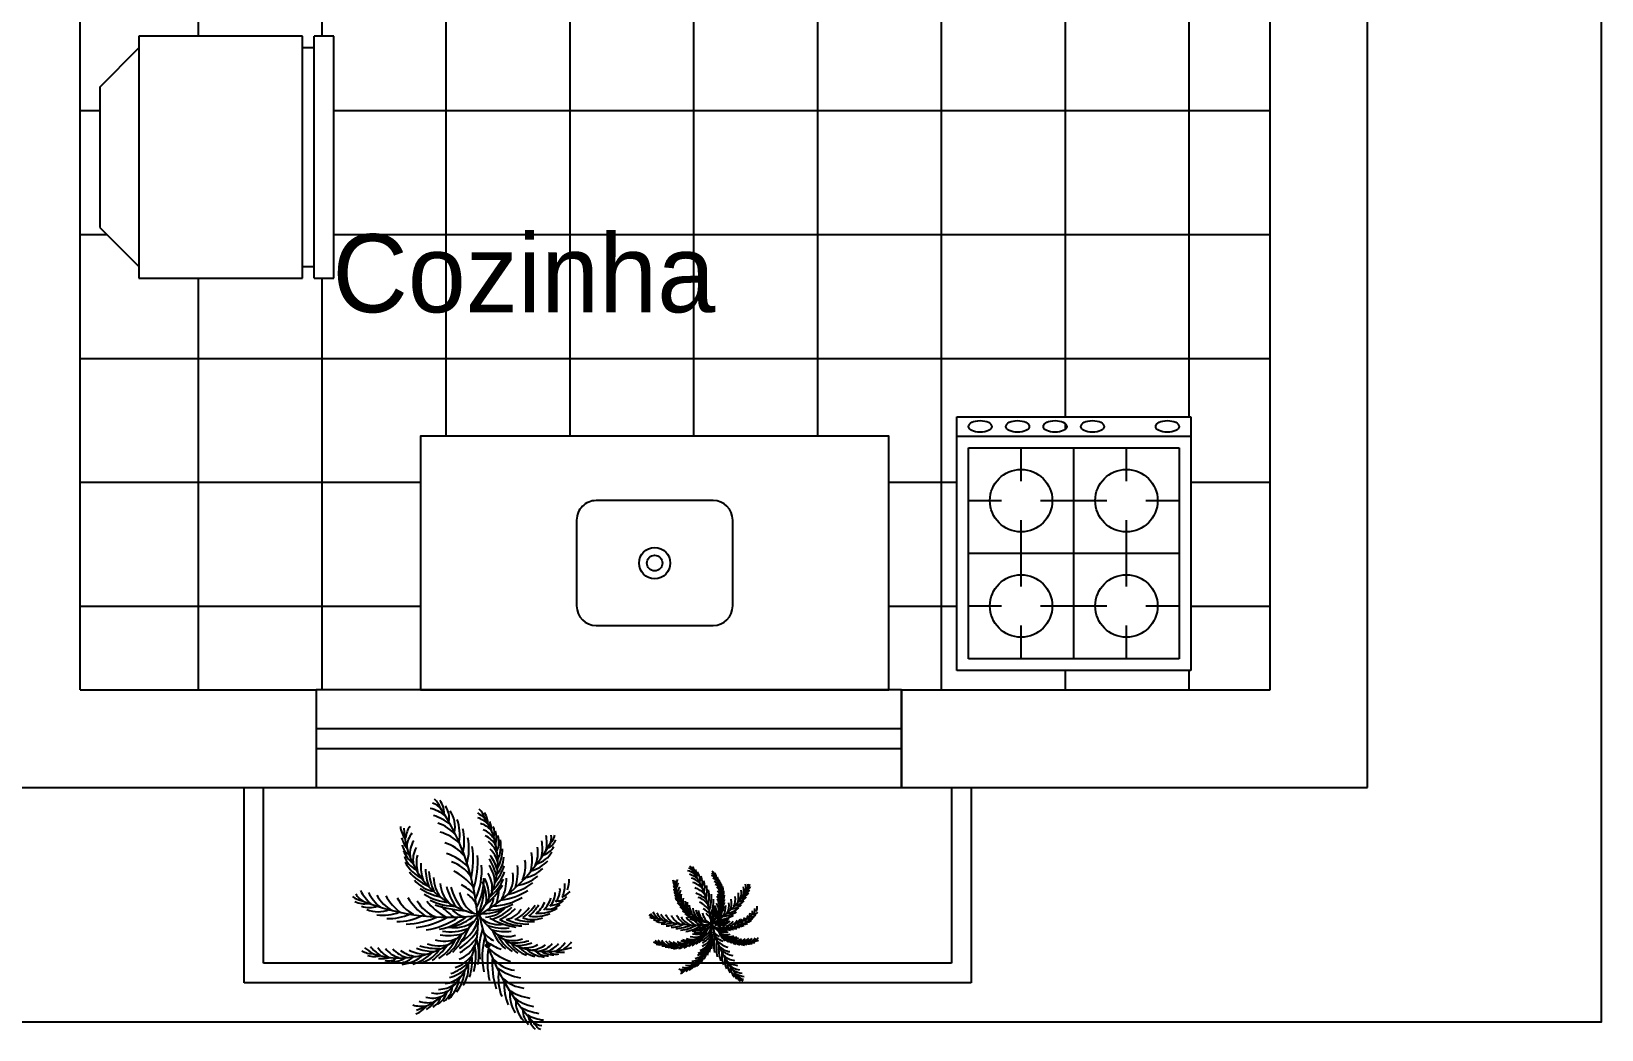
# Model space of a CAD drawing. Extents: x 0.1 to 15.7, y 0 to 8.2.
# Drawn here: x 8.283 to 12.308, y 0.008 to 2.565 of the extents above; entities that cross this region are included whole.
import ezdxf

# ---------------------------------------------------------------- set-up
doc = ezdxf.new("R2010")
doc.units = 0
doc.header["$MEASUREMENT"] = 0
doc.layers.get('0').update_dxf_attribs({"linetype": 'CONTINUOUS'})
doc.layers.get('DEFPOINTS').update_dxf_attribs({"linetype": 'CONTINUOUS'})
for name, color, linetype in [('ARQ3', 3, 'CONTINUOUS'), ('BLOCO', 7, 'CONTINUOUS'), ('BLOCOS', 7, 'CONTINUOUS'), ('HACHURA', 1, 'CONTINUOUS'), ('VEGETACAO', 3, 'CONTINUOUS')]:
    doc.layers.add(name, color=color, linetype=linetype)
doc.styles.add('PADRÃO', font='', dxfattribs={"height": 0.2})
doc.styles.get('PADRÃO').set_extended_font_data('AvantGarde Bk BT')
doc.dimstyles.new('PADRÃOS', dxfattribs={"dimtxt": 0.15, "dimasz": 0.1, "dimexe": 1.25, "dimexo": 0.625, "dimgap": 0.1, "dimtad": 0, "dimjust": 1, "dimzin": 1, "dimdsep": 46, "dimtxsty": 'PADRÃO', "dimcen": 2.5, "dimse1": 1, "dimse2": 1, "dimsd1": 1, "dimsd2": 1, "dimclrt": 1, "dimadec": 0, "dimazin": 0, "dimtfac": 1, "dimtdec": 4, "dimtmove": 0, "dimatfit": 3, "dimfxl": 1, "dimtolj": 1, "dimtzin": 0, "dimarcsym": 0})

# ---------------------------------------------------------------- blocks, each defined once
blk = doc.blocks.new('J15')
at = {"layer": 'BLOCO'}
for p, q in [((1.5, 0.25), (0, 0.25)), ((0, 0.25), (0, 0)), ((1.5, 0), (1.5, 0.25)), ((1.5, 0.1500000000000057), (0, 0.1500000000000057)), ((0, 0.09999999999999432), (1.5, 0.09999999999999432)), ((0, 0), (1.5, 0))]:
    blk.add_line(p, q, dxfattribs=at)
blk = doc.blocks.new('COZINHA')
at = {"layer": 'HACHURA', "ltscale": 0.015, "style": 'PADRÃO'}
blk.add_text('Cozinha', height=0.2, dxfattribs=at).set_placement((-0.6582467478390299, -0.06847717339962855))
blk = doc.blocks.new('*D22')
at = {"layer": 'DEFPOINTS', "color": 0, "linetype": 'ByBlock', "ltscale": 0.015}
for p in [(145.1120342176605, 146.9309147844845), (145.1120342176605, 143.9309147844845), (145.4038105308348, 143.9309147844845)]:
    blk.add_point(p, dxfattribs=at)
at = {"color": 1, "linetype": 'ByBlock', "ltscale": 0.015, "insert": (145.4038105308348, 146.3662169822867), "char_height": 0.2, "attachment_point": 5, "rotation": 90, "style": 'PADRÃO'}
blk.add_mtext('\\A1;3.00', dxfattribs=at)
blk = doc.blocks.new('COQUEIRO')
at = {"layer": 'VEGETACAO', "color": 3, "linetype": 'Continuous'}
blk.add_circle((0.04883211018758438, -0.1620300166650743), 0.009534254572329034, dxfattribs=at)
for centre, radius, start, end in [((-0.2591513023523628, 0.4815757376624283), 0.08918671365068746, 38.10062950818708, 73.55212492303362), ((-0.2841852408159706, 0.5118686947262212), 0.09562156997871912, 18.00467385581992, 51.19332734190737), ((-0.2845083389846348, 0.5128443909520932), 0.1110546992746349, 0.6625682080991496, 37.53141425300961), ((-0.2990069568350489, 0.3314659357569276), 0.21493089141796, 52.66291008750469, 75.78172621383375), ((-0.2965824267310122, 0.2666994103710643), 0.2457785115588357, 51.48217780651772, 73.93665760124978), ((-1.16752276250026, -0.1007026902499213), 1.167642340266159, 3.583450499292923, 33.67936677608967), ((-0.2535404710656817, 0.491646787172666), 0.104953262736619, 349.124998871366, 34.47980781475965), ((-0.267481508665588, 0.4438865068114062), 0.1491116937629963, 349.0828542607415, 34.11358921734301), ((0.7413426363891791, 1.469901461865295), 1.208478994181311, 231.9860707724936, 234.0506761213819), ((-0.04787651026563644, 0.3612609836722989), 0.1389206009762723, 46.92087029574611, 70.58923678236422), ((-0.31313847706849, 0.2642473531767031), 0.4140144019143251, 318.8187821603565, 35.07358582935218), ((-0.05466535554206153, 0.4696046712768585), 0.08940871770666214, 12.93374384380474, 47.46008499971289), ((-0.05868593797712229, 0.4574007406790663), 0.1091569804458332, 0.5144798793177185, 32.90541687053246), ((-0.2733695923895691, 0.4581182362043172), 0.1255305275127082, 185.1349449317238, 217.5258819229385), ((0.09396941381100454, 0.46349413918119), 0.4761165622014739, 182.966775972904, 259.2215796418998), ((-0.2150305028241402, 0.363383082283061), 0.1597586911227131, 147.451125019892, 171.1194915065101), ((-0.2354688073144171, 0.3333367512801892), 0.131203275473266, 143.0350989563252, 174.9902108447292), ((-0.2629671195492502, 0.2781173833080608), 0.1940433416558446, 39.16249641293076, 73.12992841238737), ((-0.2704439165617156, 0.1703378409720564), 0.2598953285918711, 46.86086910506679, 72.97935821106569), ((-0.2979667905966306, 0.4095030526604866), 0.2038428167275608, 347.9477961351798, 21.00056632835507), ((-0.3323001749898165, 0.3727457305361348), 0.2612791928753549, 347.477097170258, 14.0082110079255), ((-0.01777931151275958, 0.3516354394559151), 0.1140898047593618, 43.05015095752705, 75.00526284593107), ((-0.0081541657062143, 0.332053750710319), 0.1039463158665057, 31.02530956029359, 71.11922194849373), ((-0.09737609144541715, 0.4160853132863345), 0.1674299676903813, 2.093936371950821, 19.91238426715303), ((0.02259018497208309, 0.4168545844412286), 0.06195008488968961, 335.9017531950281, 29.97291069614161), ((-0.02296819838425357, 0.3887756994203677), 0.1171683841783036, 343.087592942477, 17.28367533510898), ((0.2978138401654409, 0.3892027620179199), 0.07755366404407606, 334.6745703844096, 10.12606579925188), ((0.3116344929118444, 0.4204557393451616), 0.08314919128584272, 314.5786147320381, 347.7672682181257), ((-0.2090492703468154, 0.4481160352073097), 0.1925444628439385, 198.1279775351032, 215.9464254303055), ((-0.3182494759586714, 0.363798804703432), 0.07124259762314304, 188.0674511061146, 242.1386086072296), ((-0.2570885673430521, 0.3706522808682955), 0.1347436418050492, 200.7566864671472, 234.9527688597792), ((-0.2303098885485522, 0.3087805046796781), 0.1195382632464815, 146.9211398537625, 187.0150522419626), ((-0.2042107190234628, 0.2768539776250059), 0.1299784613276565, 151.2762811859027, 189.7632268145033), ((-0.2191264160601758, 0.1843921906493868), 0.1850569335288676, 37.83107843026765, 75.04962835430943), ((-0.32241068946343, 0.3333118774467643), 0.2755903367261464, 343.6235840503575, 11.74846255277715), ((-0.4400875445909289, 0.2768762952542367), 0.4150411928447608, 346.7496829229179, 9.447416817831682), ((-0.5083838731291319, 0.8691379470596381), 1.015341165448834, 300.1573913755112, 330.253307652308), ((-0.00892064507671897, 0.2962038976464179), 0.1130247489805709, 28.27713498775289, 66.76408061635362), ((-0.03758059004288405, 0.2547655490435226), 0.1458091169923527, 22.98041434448781, 51.90603630720172), ((-0.03980240185351924, 0.2288060502615217), 0.144277308672404, 15.03055017000438, 45.30228554002982), ((0.01085877628340803, 0.3675227002319197), 0.09618628827427275, 332.731957817626, 19.96023849795439), ((-0.05130080053961983, 0.3495670839045069), 0.1679903606179867, 333.0523948482003, 10.22995275392844), ((-0.08052219719193765, 0.3343965784124201), 0.2062184604049729, 330.8344325547409, 359.7062506166375), ((0.1380994231060289, 0.313024614140911), 0.1687333405702996, 335.7364372891507, 9.703869288605684), ((0.1161432142111156, 0.3347257052290082), 0.2137204448337702, 348.056118682736, 10.51059847746805), ((0.3078287447363355, 0.3887568638659182), 0.09126370672749479, 285.6989397475842, 331.0537486909779), ((0.1655691511076274, 0.3618055797222333), 0.1868964273199652, 349.236850963723, 12.35566709005208), ((0.3122676083844542, 0.421086561413663), 0.09656930371707387, 297.2365090843174, 334.1053551292348), ((-0.2726651966444447, 0.3274317066536163), 0.1106142315154136, 198.0801233043018, 245.3084039846302), ((-0.2036422080903204, 0.3552183802575293), 0.1931889147106846, 207.8104090483278, 244.987966954056), ((-0.1488877831081563, 0.259632549031874), 0.1676804845412055, 166.1343254950545, 195.059947457768), ((-0.1284792881819836, 0.2376951679767068), 0.1659189049732646, 172.7380762622264, 203.0098116322509), ((-0.2631081993468225, 0.02216952869702382), 0.3041429385525204, 46.49379809426626, 70.64562847792507), ((-0.1900017865411368, 0.09216026624525497), 0.1814675983781475, 33.55015798989964, 73.07844098069964), ((-0.4682279090990402, 0.2693042739179639), 0.4662998293500211, 342.5955982758788, 3.647918913014595), ((-0.3445942154076445, 0.2244388740193948), 0.3634482762647658, 335.5765485014938, 3.990408277498095), ((-0.1640554108006338, 0.1330907158454586), 0.2651964396362022, 14.28167443512174, 33.70646673226349), ((-0.07438268720349406, 0.1544996480716812), 0.1605404711819739, 0.7498653825188025, 35.15916782869866), ((-0.1138529517980853, 0.1630898191913595), 0.2216616253122936, 17.04588532228525, 37.50714660058549), ((-0.1097745863391975, 0.3259388824986225), 0.2566123592630572, 320.045450325439, 341.6769582999671), ((-0.01314906003171323, 0.2947890099619919), 0.1441514089909303, 317.5655117712288, 358.3889257383026), ((-0.0610067253810751, 0.2135700905390188), 0.2644721204804525, 343.0677389704845, 7.219569354143373), ((0.08226323694244009, 0.2424702999063904), 0.1609190726337979, 334.4050193064913, 11.62356923052775), ((0.05137052185433255, 0.2769128737601854), 0.2259959379059749, 343.434809981285, 9.553299087283996), ((0.2266634332590076, 0.3913532388414858), 0.1772546232413572, 284.521737011398, 317.5745072045734), ((0.2652623664124025, 0.3810199954048095), 0.1296623424026055, 285.6567951369598, 330.6875300935613), ((-0.1664254359636654, 0.3621859609180582), 0.2371512294657189, 218.3341111856188, 247.2059292475152), ((-0.1993783283963051, 0.2785689565110054), 0.1657741203395699, 219.6514360639536, 260.4748500310274), ((-0.01484097904814341, 0.230650938479787), 0.2549108691091377, 180.5332152016707, 200.9944764799708), ((0.05188689164887172, 0.2390562662960996), 0.3049759055816325, 184.3338950699927, 203.7586873671324), ((-0.04450231074677724, 0.1949001459625102), 0.18462154185927, 182.8811939735576, 217.2904964197375), ((-0.2528608363254303, -0.04099168249869578), 0.2889995544692544, 38.77469001539302, 63.7186173260026), ((-0.2729172670910511, 0.1763507895427558), 0.3016322525645709, 331.7283845727767, 1.229779129421799), ((-0.1828817118694328, 0.07206669151056744), 0.2252509679637776, 355.3484017820447, 24.47797836803445), ((-0.165624735275065, 0.08292282475719404), 0.2228542801652384, 0.365225799003377, 25.83180347724923), ((-0.0515503320051689, 0.1355139351478591), 0.1237654596857602, 350.5918811066848, 35.28855728649211), ((-0.08818952108331324, 0.2750785582322841), 0.2394831841423092, 307.0905608028229, 335.9437994060235), ((-0.08715874891564646, 0.2896270765929607), 0.2341601750401111, 312.2403609866375, 341.2163651912117), ((-0.1061411074435394, 0.1810308504072005), 0.2513039604080473, 335.3486308916137, 0.2925582022209083), ((0.02186378609478545, 0.1839415965608815), 0.1577979116331717, 330.1240988661179, 9.652381856917902), ((0.1579006443297661, 0.3807247945411909), 0.2396437710662143, 280.1975249265757, 308.3224034289954), ((0.1847214174472871, 0.4037557213863003), 0.2271992981524825, 284.0510380464763, 310.5821518841437), ((0.3281419577695406, 0.1719946226766815), 0.1389206009762723, 338.8518687166942, 2.520235203312234), ((-0.5825927293487663, 0.1622294883556457), 0.09562156997871912, 230.2730935841306, 263.4617470702181), ((-0.547927791179232, 0.1437172387794696), 0.08918671365068746, 207.9142960030044, 243.3657914178509), ((-0.4087370229670935, 0.2126182973117317), 0.21493089141796, 205.6846947121926, 228.8035108385332), ((-0.3447811670483087, 0.2231173282421572), 0.2457785115588357, 207.5297633247881, 229.9842431195203), ((-0.3492887450524957, 0.1879031162894442), 0.1940433416558446, 208.3364925136505, 242.3039245131072), ((-0.2451466731527798, 0.2166565699977987), 0.2598953285918711, 208.4870627149723, 234.6055518209712), ((-0.2487189267107563, 0.1635693812692871), 0.1850569335288676, 206.4167925717073, 243.6353424957703), ((-0.09847730243499164, 0.2389221758224132), 0.3041429385525204, 210.8207924481129, 234.9726228317718), ((-0.1339376186355334, 0.3752553858706911), 0.2951042131525158, 236.3634035022893, 257.9949114768173), ((-0.1286887640607102, 0.3263406088939185), 0.2692842012961277, 236.8239966110445, 265.8000008156187), ((-0.05172767593248118, 0.1615244082488552), 0.1423302786386242, 182.7518045157641, 227.4484806955715), ((0.08885967061186939, 0.1947306358361836), 0.2562824221900242, 192.2085583250005, 217.6751360032528), ((0.1121827321916928, 0.197127228093013), 0.2590386131583442, 193.5623834342198, 222.6919600202115), ((0.06858336291588962, 0.1422395185638727), 0.1670096281125572, 191.491783210208, 237.4537861211284), ((-0.2359031357122685, -0.1245830733178046), 0.3121011485396846, 45.84017644887376, 61.26730921407274), ((-0.1403297785635029, -0.01996511196503903), 0.1474884404822185, 27.41088423846263, 54.32758515339996), ((-0.2860261122407888, 0.1353614565071091), 0.3164390317127545, 332.7885030246059, 358.0295547068819), ((-0.2515262114415844, 0.3813588012490037), 0.4438836801342939, 309.660635559282, 328.0440674547731), ((-0.04601387962522629, 0.1016945526504607), 0.1282508178106248, 323.984825114681, 350.9015260296182), ((0.06460040793836619, 0.3556251543563285), 0.3160419793606659, 272.1504893777101, 300.5643491537163), ((-0.1645537546977618, 0.1353255825523725), 0.2713923030779867, 342.414117325092, 357.8412500902909), ((0.05139857735319886, 0.4692281110204881), 0.4054781124782792, 279.1695391520971, 300.2218597892328), ((0.06823401639031523, 0.4502888130663543), 0.3609053850824007, 283.3236237991361, 306.02135769405), ((0.2331985576686879, 0.1226688246872421), 0.1458091169923527, 314.9114127654364, 343.8370347281497), ((0.2823423866413268, 0.1115596728606398), 0.1130247489805709, 320.2081334087009, 358.6950790373016), ((0.3158842129609187, 0.1242382115175538), 0.1039463158665057, 322.9563079812417, 3.05022036944175), ((0.406031075536065, 0.1273909354105704), 0.06195008488968961, 267.8327516159746, 321.9039091170896), ((0.3605113034065059, 0.2383884561074829), 0.1674299676903813, 294.0249347928988, 311.843382688101), ((0.3304539666183874, 0.1404803863807693), 0.1140898047593618, 334.9811493784783, 6.936261266879096), ((-0.5836131818716179, 0.1623521757649193), 0.1110546992746349, 243.9350066730283, 280.8038527179388), ((-0.1578492706657268, 1.149712082234092), 1.167642340266159, 247.7870541499483, 277.882970426745), ((-0.5566824390771057, 0.1362163317576695), 0.104953262736619, 246.9866131112783, 292.341422054672), ((-0.5126467771073404, 0.1593735635532276), 0.1491116937629963, 247.3528317086949, 292.3835666652964), ((-0.4850098482370111, 0.1960856119349224), 0.2038428167275608, 260.4658545976829, 293.5186247908582), ((-0.47602017218132, -0.04629620010899416), 0.4761165622014739, 289.6767243478291, 5.931528016824905), ((-0.1525380343743716, 0.1533611555033509), 0.1814675983781475, 208.3879799453383, 247.9162629361384), ((-0.0345395917290201, 0.2414353806056475), 0.2889995544692544, 217.7478036000354, 242.691730910645), ((-0.1174453883935325, 0.3138942766255504), 0.2754056617636556, 242.0965623962342, 270.9498009994334), ((-0.04482453865032276, 0.5259020811940722), 0.510466232154438, 249.9962943474831, 268.3797262429742), ((0.05075451255647501, 0.2414335658430851), 0.3121011485396846, 220.1991117119653, 235.6262444771642), ((-0.0327760467978262, 0.1269703399220354), 0.1474884404822185, 227.1388357726381, 254.0555366875753), ((0.3503848202325575, 0.2205411588413249), 0.4140144019143251, 212.1088337854314, 288.3636374544271), ((0.01810779655020589, 0.2754252997120368), 0.2751643754023952, 269.3624439008241, 294.6034955831002), ((0.03131261546712416, 0.1279197720153071), 0.1452257635761367, 272.5175741020759, 318.4795770129963), ((0.05508466812009694, 0.2811754538312634), 0.2622889152735399, 268.302325448995, 297.80372000564), ((0.009452352853523749, 0.1892189890650435), 0.2252509679637776, 287.2794002029927, 316.4089767889845), ((0.02596817784936611, 0.1772654793313357), 0.2228542801652384, 292.2962242199514, 317.7628018982038), ((0.1173591127195568, 0.09108838610431391), 0.1237654596857602, 282.5228795276328, 327.2195557074401), ((0.1264432619421374, 0.1193594308679984), 0.1605404711819739, 292.6808638034668, 327.0901662496467), ((0.07309176205756707, 0.194546911185288), 0.2651964396362022, 306.2126728560698, 325.6374651532115), ((0.1196700618279838, 0.1591817435487748), 0.2216616253122936, 308.9768837432333, 329.4381450215336), ((0.2910287852479971, 0.1922443034209103), 0.2062184604049729, 262.7654309756891, 291.6372490375855), ((0.2082878117523226, 0.1150342479062552), 0.144277308672404, 306.9615485909524, 337.2332839609782), ((0.3160153577982872, 0.1708035606309188), 0.1679903606179867, 264.9833932691483, 302.1609511748765), ((0.355887566115344, 0.1198484416296175), 0.09618628827427275, 264.6629562385741, 311.8912369189024), ((0.3629685506576781, 0.1591652808665494), 0.1171683841783036, 275.0185913634251, 309.214673756057), ((-0.398930227660264, 0.2495263101879139), 0.4761165622014739, 251.035777551956, 327.2905812209517), ((-0.4558114086670582, 0.237040869720996), 0.2612791928753549, 267.4582099181125, 293.98932375578), ((-0.4151986344747254, 0.2351879623156243), 0.2755903367261464, 269.7179583732609, 297.8428368756805), ((-0.383282834376109, 0.3617351822541615), 0.4150411928447608, 272.0190041082062, 294.7167380031201), ((-0.3814560645169163, 0.3908191732740995), 0.4662998293500211, 277.8185020130234, 298.8708226501591), ((-0.3129085290513682, 0.2785719919935126), 0.3634482762647658, 277.4760126485399, 305.8898724245461), ((-0.2515312978181097, 0.2178852201667816), 0.3016322525645709, 280.2366417966162, 309.7380363532612), ((-0.1450366515317452, 0.166936309039091), 0.2590386131583442, 261.6313850132718, 290.7609615992635), ((-0.1213961613439576, 0.0959255365574343), 0.1670096281125572, 259.56078478926, 305.5227877001803), ((-0.213966009869031, 0.2388808479299591), 0.3164390317127545, 283.4368662191561, 308.6779179014321), ((-0.5086600897439748, 0.1440850002889498), 0.510466232154438, 318.0652959265351, 336.448727822028), ((-0.1633312610346547, 0.007032970818901418), 0.1670096281125572, 298.2017315851331, 344.1637344960535), ((0.3065329215276709, -0.1806391785392343), 0.3016322525645709, 160.3740670711807, 189.8754616278257), ((1.149325184345779, 0.2277464539400889), 1.167642340266159, 192.2291329976968, 222.3250492744936), ((0.1076640710247947, 0.089512267659277), 0.1452257635761367, 233.8766273062027, 279.8386302171232), ((0.1288671370248213, 0.1510418953571993), 0.2252509679637776, 248.6384534071196, 277.7680299931114), ((0.2707243153052534, 0.3684134033323083), 0.4438836801342939, 241.5916339802301, 259.9750658757212), ((0.23313968720357, 0.1772021060631737), 0.2394831841423092, 239.0215592237709, 267.8747978269701), ((0.2470203749757918, 0.1816796483268242), 0.2341601750401111, 244.1713594075856, 273.1473636121597), ((0.2722576698855494, 0.2162209612164183), 0.2566123592630572, 251.976448746387, 273.607956720915), ((0.2794506187868553, 0.114953649711925), 0.1441514089909303, 249.4965101921768, 290.3199241592507), ((-0.2014909849749227, 0.02075809311437737), 0.18462154185927, 250.9501955526096, 285.3594979987894), ((-0.4021978629892882, 0.005155658137102392), 0.2951042131525158, 304.4324050813411, 326.0639130558693), ((-0.1732291046788514, 0.001590101771324015), 0.1423302786386242, 250.8208060948161, 295.5174822746235), ((-0.3548624438104664, -0.008244490078492817), 0.2692842012961277, 304.8929981900966, 333.8690023946875), ((-0.1515244138055376, 0.1444059340626218), 0.2562824221900242, 260.2775599040525, 285.7441375823049), ((-0.3391175136893718, -0.002463325938823147), 0.2754056617636556, 310.1655639752861, 339.0188025784854), ((-0.226138064658242, 0.04773564890460946), 0.2590386131583442, 300.2723318091448, 329.4019083951367), ((-0.2171366684728593, 0.02608654447474024), 0.2562824221900242, 298.9185066999256, 324.385084378178), ((-0.2719500984016943, -0.2057695284602481), 0.2754056617636556, 348.8065107711593, 17.65974937435843), ((0.3846241692226986, -0.2174060905940358), 0.3634482762647658, 164.2222309998957, 192.6360907759019), ((0.1459411246082869, -0.006485079933813864), 0.1474884404822185, 216.0565667368666, 242.9732676518038), ((0.2247019135960873, 0.1113110259114727), 0.3121011485396846, 234.4858589472776, 249.9129917124766), ((0.2960797926134067, 0.001976953681694482), 0.2394831841423092, 200.3806124278978, 229.233851031097), ((0.1343030001595285, 0.1313922067533646), 0.2228542801652384, 253.6552774240783, 279.1218551023307), ((0.1518738730522191, 0.007013515655192037), 0.1237654596857602, 243.8819327317596, 288.578608911567), ((0.3097175900105587, -0.003193380921299394), 0.2341601750401111, 205.5304126117074, 234.5064168162866), ((0.1766227829818323, 0.02342281778611621), 0.1605404711819739, 254.0399170075937, 288.4492194537736), ((0.3509987021430963, 0.008026829932351376), 0.2566123592630572, 213.3355019505139, 234.9670099250419), ((0.2933817774853029, -0.07556202629994502), 0.1441514089909303, 210.8555633963038, 251.6789773633775), ((0.1819012080319116, 0.1154645363999443), 0.2651964396362022, 267.5717260601967, 286.9965183573384), ((0.196198973208114, 0.05875645053533773), 0.2216616253122936, 270.3359369473601, 290.7971982256604), ((0.2378486583014752, -0.03106231534787085), 0.144277308672404, 268.3206017950793, 298.5923371651047), ((0.2620731240734688, -0.04065435802896999), 0.1458091169923527, 276.2704659695632, 305.1960879322767), ((0.2935211353981462, -0.08001870438607384), 0.1130247489805709, 281.5671866128278, 320.0541322414286), ((0.327636758476233, -0.09106061170874469), 0.1039463158665057, 284.3153611853685, 324.4092735735686), ((0.3491590507384945, -0.08747217169887378), 0.1140898047593618, 296.3402025826019, 328.295314471006), ((0.3670318850793937, -0.061413501992714), 0.1389206009762723, 300.210921920821, 323.879288407439), ((-0.543341195361263, -0.1015741020317797), 0.1028200253626615, 238.6492783815953, 273.1756195375035), ((-1.39451288854139, -1.3002257873781), 1.389750843308508, 52.05868725992637, 54.12329260881464), ((-0.5311406944843124, -0.09323780443234497), 0.1255305275127082, 253.2039465107758, 285.5948835019905), ((-0.4214720645013639, -0.07450306777898774), 0.1597586911227131, 215.520126598944, 239.1884930855621), ((-0.4012335530147038, -0.1046843359759286), 0.131203275473266, 211.1041005353772, 243.0592124237812), ((-0.4978393311037603, -0.03730778521667943), 0.1925444628439385, 266.1969791141552, 284.0154270093574), ((-0.4604089272416925, -0.1700972619542576), 0.07124259762314304, 256.1364526851665, 310.2076101862815), ((-0.3765275327598356, -0.1090702512856545), 0.1195382632464815, 214.9901414328145, 255.0840538210146), ((-0.4439234769319409, -0.1108026010958305), 0.1347436418050492, 268.8256880461993, 303.0217704388311), ((-0.337163619202796, -0.09678399517789771), 0.1299784613276565, 219.3452827649546, 257.8322283935553), ((-0.4096482996109412, -0.1413944568004801), 0.1106142315154136, 266.1491248833538, 313.3774055636822), ((-0.3005258836580662, -0.05189656736974158), 0.1676804845412055, 234.2033270741065, 263.1289490368199), ((-0.4096447957699549, -0.06698832690088707), 0.1931889147106846, 275.8794106273798, 313.056968533108), ((-0.272553653189787, -0.04115833309493055), 0.1659189049732646, 240.8070778412784, 271.0788132113038), ((-0.4022080813029785, -0.02986245201926963), 0.2371512294657189, 286.4031127646707, 315.2749308265672), ((-0.2235764449957767, 0.06162551558530893), 0.2549108691091377, 248.6022167807227, 269.063478059023), ((-0.2064513424874459, 0.1266638821664081), 0.3049759055816325, 252.4028966490447, 271.8276889461865), ((-0.336949644305454, -0.09166077680501772), 0.1657741203395699, 287.7204376430056, 328.5438516100793), ((-0.1789538736751322, -0.1016926439207957), 0.18462154185927, 289.5911423484827, 324.0004447946626), ((-0.1449100207691796, -0.0990164807502758), 0.1423302786386242, 289.4617528906892, 334.1584290705099), ((-0.3259781280667351, -0.2392082993207758), 0.2951042131525158, 343.0733518772143, 4.704859851742279), ((-0.2806380821405607, -0.2201167798305015), 0.2692842012961277, 343.5339449859696, 12.50994919054379), ((0.5135973238408642, -0.2431766107998037), 0.4662998293500211, 171.2412807742827, 192.2936014114185), ((0.2540326833966535, 0.03121864068001301), 0.2889995544692544, 227.4203725137969, 252.3642998244065), ((0.4869149765942655, -0.254892752109054), 0.4150411928447608, 175.3953654213217, 198.0930993162356), ((0.2119037967714394, -0.1098694825119004), 0.1814675983781475, 222.1958404883035, 261.7241234791035), ((0.3506884048779231, -0.02242212089687357), 0.2062184604049729, 224.1244841798159, 252.9963022417124), ((0.3568163637718644, -0.05477150078260351), 0.1679903606179867, 226.3424464732752, 263.5200043790034), ((0.3561412151366969, -0.1194689607237542), 0.09618628827427275, 226.022009442701, 273.2502901230293), ((0.3862229177116578, -0.09318121909647559), 0.1171683841783036, 236.377644567552, 270.5737269601839), ((0.4000168467392715, -0.1448892223458635), 0.06195008488968961, 229.1918048201016, 283.2629623212165), ((0.4337735823683122, -0.0297676255220729), 0.1674299676903813, 255.3839879970257, 273.2024358922279), ((-0.2217234311570078, -0.08356314540168697), 0.2549108691091377, 287.2431635765959, 307.7044248548961), ((-0.2489598764486711, -0.02206977737445825), 0.3049759055816325, 291.0438434449179, 310.4686357420595), ((-0.3041194722026201, -0.2665664298700783), 0.2371512294657189, 325.0440595605439, 353.9158776224403), ((-0.2145585571991173, -0.2740856751393856), 0.1657741203395699, 326.3613844388787, 7.184798405952517), ((0.2736582272489816, -0.02968443869289317), 0.3041429385525204, 235.1394805926701, 259.291310976329), ((0.3790589045186525, -0.3283766611404069), 0.2755903367261464, 172.2692665487613, 200.394145051181), ((-0.2115265555078505, -0.2782209039718744), 0.1299784613276565, 257.9862295608277, 296.4731751894284), ((-0.2861601991262912, -0.3558353857034753), 0.1347436418050492, 307.4666348420723, 341.6627172347042), ((-0.2109391713800814, -0.220282489936249), 0.1676804845412055, 272.8442738699796, 301.769895832693), ((-0.2402860192633423, -0.3583271797843786), 0.1106142315154136, 304.7900716792269, 352.0183523595553), ((-0.1957961389386238, -0.1944282074826909), 0.1659189049732646, 279.4480246371515, 309.7197600071769), ((-0.2867452941678774, -0.3002082675934439), 0.1931889147106846, 314.5203574232529, 351.6979153289811), ((0.2545621171975316, -0.196675240514093), 0.1850569335288676, 226.4767609286716, 263.6953108527134), ((0.3947638546286232, -0.3658757976037172), 0.2612791928753549, 176.1227796686618, 202.653893506329), ((0.3031837877508483, -0.1750663591181656), 0.2598953285918711, 235.5065516034707, 261.6250407094696), ((0.3663461004517305, -0.4073765597796744), 0.2038428167275608, 176.5934786335836, 209.646248826759), ((-0.2912907817201269, -0.3134632349273296), 0.1597586911227131, 254.1610733948172, 277.8294398814352), ((-0.3652514618837781, -0.3965777135068045), 0.1255305275127082, 291.8448933066489, 324.2358302978636), ((-0.2566366688129218, -0.3243993565335508), 0.131203275473266, 249.7450473312502, 281.7001592196543), ((-0.2346006965455825, -0.3123977059732717), 0.1195382632464815, 253.6310882286877, 293.7250006168878), ((-0.3741654458937571, -0.3320975712803964), 0.1925444628439385, 304.8379259100283, 322.6563738052305), ((-0.2620107257299704, -0.4124430690416183), 0.07124259762314304, 294.7773994810397, 348.8485569821547), ((0.3119937640229811, -0.2827451247026964), 0.1940433416558446, 227.8081789113347, 261.7756109107913), ((0.3413758736584445, -0.4459519678482273), 0.1491116937629963, 177.7285367591454, 222.7592717157469), ((0.3435107038493275, -0.2664037206352212), 0.2457785115588357, 240.1278603049216, 262.5823400996537), ((0.3347727495368762, -0.4952652080721656), 0.104953262736619, 177.7706813697698, 223.1254903131635), ((0.3556436235547853, -0.3300698294860318), 0.21493089141796, 241.3085925859086, 264.4274087122376), ((0.3685752256258059, -0.5115667374388515), 0.1110546992746349, 189.3082507065031, 226.1770967514135), ((0.3388059072211949, -0.4844651569121616), 0.08918671365068746, 226.746312006591, 262.1978074214375), ((0.368109128663713, -0.5106506974977414), 0.09562156997871912, 206.6503563542238, 239.8390098403113)]:
    blk.add_arc(centre, radius, start, end, dxfattribs=at)
blk = doc.blocks.new('AV5')
at = {"layer": 'VEGETACAO', "xscale": 0.5, "yscale": 0.5, "zscale": 0.5}
blk.add_blockref('COQUEIRO', (-0.0275459545662855, 0.09600643684128585), dxfattribs=at)
blk = doc.blocks.new('GELAD')
at = {"layer": 'BLOCOS'}
for p, q in [((0.3100000000000023, 0.6499999999999773), (-0.3100000000000023, 0.6499999999999773)), ((-0.3100000000000023, 0.6499999999999773), (-0.3100000000000023, 0.5999999999999659)), ((0.3100000000000165, 0.5999999999999659), (0.3100000000000023, 0.6499999999999773)), ((0.3100000000000023, 0.5999999999999659), (-0.3100000000000023, 0.5999999999999659)), ((0.3100000000000023, 0.5699999999999648), (-0.3100000000000023, 0.5699999999999648)), ((-0.3100000000000023, 0.5699999999999648), (-0.3100000000000023, 0.1499999999999773)), ((-0.2800000000000011, 0.5999999999999659), (-0.2799999999999869, 0.5699999999999932)), ((0.2800000000000153, 0.5699999999999932), (0.2800000000000011, 0.5999999999999659)), ((0.3100000000000023, 0.1499999999999773), (0.3100000000000165, 0.5699999999999648)), ((-0.3100000000000023, 0.1499999999999773), (0.3100000000000023, 0.1499999999999773)), ((-0.1800000000000068, 0.05000000000001137), (-0.2800000000000011, 0.1500000000000057)), ((0.1800000000000068, 0.04999999999998295), (0.2800000000000011, 0.1499999999999773)), ((-0.1800000000000068, 0.05000000000001137), (0.1800000000000068, 0.04999999999998295))]:
    blk.add_line(p, q, dxfattribs=at)
blk = doc.blocks.new('PIA')
at = {"layer": 'BLOCOS'}
blk.add_lwpolyline([(-0.6000000000000085, 0), (0.5999999999999943, 0), (0.5999999999999943, 0.6500000000000057), (-0.6000000000000085, 0.6500000000000057)], close=True, dxfattribs=at)
blk.add_lwpolyline([(-0.1500000000000199, 0.1649999999999352), (0.1500000000000057, 0.1649999999999636, 0.414213562373095), (0.2000000000000028, 0.214999999999975), (0.2000000000000028, 0.4349999999999454, 0.414213562373095), (0.1500000000000057, 0.4849999999999568), (-0.1500000000000057, 0.4849999999999852, 0.4142135623731188), (-0.2000000000000028, 0.4349999999999739), (-0.2000000000000171, 0.2149999999999466, 0.4142135623730711)], format="xyb", close=True, dxfattribs=at)
for radius in [0.04, 0.02]:
    blk.add_circle((0, 0.3249999999999886), radius, dxfattribs=at)
blk = doc.blocks.new('FOGÃO4B')
at = {"layer": 'BLOCOS'}
for p, q in [((-0.2999999999999972, 0.700000000000017), (0.2999999999999972, 0.700000000000017)), ((-0.2999999999999972, 0.05000000000001137), (-0.2999999999999829, 0.700000000000017)), ((0.2999999999999972, 0.700000000000017), (0.2999999999999972, 0.05000000000001137)), ((-0.2999999999999972, 0.6500000000000057), (0.2999999999999972, 0.6500000000000057)), ((-0.2700000000000244, 0.620000000000033), (0.2700000000000102, 0.620000000000033)), ((-0.2699999999999818, 0.0800000000000125), (-0.2700000000000244, 0.620000000000033)), ((-0.1350000000000051, 0.5350000000000534), (-0.1350000000000193, 0.620000000000033)), ((2.842170943040401e-14, 0.0800000000000125), (-1.4210854715202e-14, 0.620000000000033)), ((0.1350000000000051, 0.5350000000000534), (0.1349999999999909, 0.620000000000033)), ((0.2700000000000102, 0.620000000000033), (0.269999999999996, 0.07999999999995566)), ((-0.2700000000000244, 0.4850000000000421), (-0.1850000000000023, 0.4850000000000421)), ((-0.08500000000000796, 0.4850000000000421), (0.08500000000000796, 0.4850000000000421)), ((0.1850000000000023, 0.4850000000000421), (0.2700000000000102, 0.4850000000000421)), ((-0.1349999999999909, 0.2650000000000716), (-0.1350000000000051, 0.4350000000000307)), ((0.1350000000000051, 0.2650000000000716), (0.1350000000000051, 0.4350000000000307)), ((-0.2700000000000244, 0.3500000000000512), (0.2700000000000102, 0.3500000000000512)), ((-0.2700000000000244, 0.2150000000000603), (-0.1850000000000023, 0.2150000000000603)), ((-0.08500000000000796, 0.2150000000000603), (0.08500000000000796, 0.2150000000000603)), ((0.1850000000000023, 0.2150000000000603), (0.2700000000000102, 0.2150000000000603)), ((-0.1349999999999767, 0.0800000000000125), (-0.1349999999999767, 0.1650000000000489)), ((0.1350000000000335, 0.0800000000000125), (0.1350000000000193, 0.1650000000000489)), ((0.2999999999999972, 0.05000000000001137), (-0.2999999999999972, 0.05000000000001137)), ((0.269999999999996, 0.07999999999995566), (-0.2699999999999818, 0.0800000000000125))]:
    blk.add_line(p, q, dxfattribs=at)
for centre in [(-0.1350000000000051, 0.4850000000000421), (0.1350000000000051, 0.4850000000000421), (-0.1350000000000051, 0.2150000000000603), (0.1350000000000051, 0.2150000000000603)]:
    blk.add_circle(centre, 0.08, dxfattribs=at)
for centre in [(-0.2399999999999949, 0.6750000000000114), (-0.1439999999999912, 0.6750000000000114), (-0.04800000000000182, 0.6750000000000114), (0.04800000000000182, 0.6750000000000114), (0.2400000000000091, 0.6750000000000114)]:
    blk.add_ellipse(centre, major_axis=(-0.03000000000000114, 0), ratio=0.499999999999981, dxfattribs=at)

msp = doc.modelspace()

# ---------------------------------------------------------------- hatches: boundary and pattern name
at = {"ltscale": 0.015}
h = msp.add_hatch(dxfattribs=at)
h.set_pattern_fill('NET', color=256, scale=0.1, style=0)
h.set_pattern_definition([(0, (-136.704405429358, -143.0523731089392), (0, 0.3175), []), (90, (-136.704405429358, -143.0523731089392), (-0.3175, 1.944062586693024e-17), [])])
h.paths.add_polyline_path([(11.45762878830251, 3.028541675545256), (10.10762878830246, 3.028541675545256), (10.10762878830249, 3.87854167554525), (9.978794874903826, 3.87854167554525), (9.948794874903825, 3.878541675545222), (9.948794874903797, 3.078541675545182), (9.898794874903416, 3.07854167554521, -0.4580704259900417), (9.208794874903816, 3.878541675545193), (9.178794874903815, 3.878541675545193), (8.407628788302475, 3.87854167554525), (8.407628788302475, 0.8785416755452786), (9.012848145859664, 0.8785416755452786), (9.280264969457136, 0.878541675545307), (9.280264969457164, 1.528541675545313), (10.48026496945718, 1.528541675545313), (10.48026496945718, 0.878541675545307), (10.51284814585966, 0.878541675545307), (11.45762878830251, 0.8785416755452502)])
h.paths.add_polyline_path([(9.057628788302452, 1.932979055759006), (9.00762878830244, 1.932979055758977), (9.00762878830244, 1.962979055759007), (8.97762878830244, 1.962979055758979), (8.97762878830244, 1.932979055758977), (8.557628788302452, 1.932979055759034), (8.557628788302452, 1.962979055759007), (8.45762878830243, 2.062979055759001), (8.457628788302486, 2.422979055759015), (8.557628788302424, 2.522979055758952), (8.55762878830248, 2.55297905575901), (8.97762878830244, 2.552979055758982), (8.97762878830244, 2.522979055758981), (9.00762878830244, 2.522979055759009), (9.00762878830244, 2.55297905575901), (9.057628788302452, 2.552979055759039)], flags=16)
h.paths.add_polyline_path([(10.65461523936642, 1.578541675545296), (11.25461523936644, 1.578541675545324), (11.25461523936644, 0.9285416755452616), (10.65461523936645, 0.92854167554529)], flags=16)
edge = h.paths.add_edge_path(flags=0)
edge.add_ellipse((10.71461523936642, 1.55354167554529), major_axis=(-0.03000000000000114, 0), ratio=0.499999999999981, start_angle=0, end_angle=360)
edge = h.paths.add_edge_path(flags=0)
edge.add_ellipse((10.81061523936643, 1.55354167554529), major_axis=(-0.03000000000000114, 0), ratio=0.499999999999981, start_angle=0, end_angle=360)
edge = h.paths.add_edge_path(flags=0)
edge.add_ellipse((10.90661523936643, 1.55354167554529), major_axis=(-0.03000000000000114, 0), ratio=0.499999999999981, start_angle=0, end_angle=360)
edge = h.paths.add_edge_path(flags=0)
edge.add_ellipse((11.00261523936643, 1.55354167554529), major_axis=(-0.03000000000000114, 0), ratio=0.499999999999981, start_angle=0, end_angle=360)
edge = h.paths.add_edge_path(flags=0)
edge.add_ellipse((11.19461523936644, 1.55354167554529), major_axis=(-0.03000000000000114, 0), ratio=0.499999999999981, start_angle=0, end_angle=360)
h.paths.add_polyline_path([(9.898794874903814, 3.878541675545193), (9.948794874903797, 3.878541675545222), (9.948794874903854, 4.028541675545227), (9.208794874903788, 4.028541675545227), (9.208794874903816, 3.878541675545222, 0.4580704259902287), (9.898794874903814, 3.07854167554521)])
edge = h.paths.add_edge_path()
edge.add_line((11.30376959711475, 4.778541675545256), (11.35376959711473, 4.778541675545256))
edge.add_line((11.35376959711473, 4.778541675545256), (11.35376959711473, 4.928541675545262))
edge.add_line((11.35376959711473, 4.928541675545262), (10.61376959711473, 4.928541675545233))
edge.add_line((10.61376959711473, 4.928541675545233), (10.61376959711473, 4.778541675545256))
edge.add_arc((11.30376959711472, 4.676104175545248), 0.6975624999999974, 171.555539587714, 211.4502906155231)
edge.add_ellipse((10.59762878830247, 4.133737720849695), major_axis=(0.25, -4.592273826833915e-17), ratio=0.8000000000000114, start_angle=270, end_angle=450, ccw=False)
edge.add_arc((11.30376959711475, 4.676104175545248), 0.6975624999999973, 228.9713097077253, 270)
edge.add_line((11.30376959711475, 3.978541675545245), (11.30376959711475, 4.778541675545256))
edge = h.paths.add_edge_path()
edge.add_line((11.45762878830251, 4.261020519810188), (11.45762878830243, 4.778541675545256))
edge.add_line((11.45762878830243, 4.778541675545256), (11.38376959711474, 4.778541675545256))
edge.add_line((11.38376959711474, 4.778541675545256), (11.35376959711473, 4.778541675545256))
edge.add_line((11.35376959711473, 4.778541675545256), (11.35376959711476, 3.978541675545245))
edge.add_line((11.35376959711476, 3.978541675545245), (11.30376959711472, 3.978541675545245))
edge.add_arc((11.30376959711475, 4.676104175545248), 0.6975624999999973, 228.9713097077253, 269.99999999999767, ccw=False)
edge.add_ellipse((10.59762878830247, 4.133737720849695), major_axis=(0.25, -4.592273826833915e-17), ratio=0.8000000000000114, start_angle=270, end_angle=450, ccw=False)
edge.add_ellipse((10.59762878830247, 4.133737720849695), major_axis=(0.5, -9.18454765366783e-17), ratio=0.4000000000000057, start_angle=235.1999716104384, end_angle=270, ccw=False)
edge.add_arc((10.3176287883025, 3.988777151632803), 0.02000000000002971, 180, 258.1772623981163, ccw=False)
edge.add_line((10.29762878830249, 3.988777151632803), (10.29762878830249, 4.278698290074999))
edge.add_arc((10.3176287883025, 4.278698290072782), 0.01999999999999973, 101.82273711283818, 179.9999999936491, ccw=False)
edge.add_ellipse((10.59762878830247, 4.133737720849695), major_axis=(0.5, -9.18454765366783e-17), ratio=0.4000000000000057, start_angle=90, end_angle=124.80002838732861, ccw=False)
edge.add_arc((11.30376959711472, 4.67610417554522), 0.6975624999999973, 171.5555395877163, 211.4502906155211, ccw=False)
edge.add_line((10.61376959711473, 4.778541675545199), (10.58376959711472, 4.778541675545199))
edge.add_line((10.58376959711472, 4.778541675545199), (10.25762878830247, 4.778541675545199))
edge.add_line((10.25762878830247, 4.778541675545199), (10.25762878830247, 3.178541675545262))
edge.add_line((10.25762878830247, 3.178541675545262), (10.53122838284591, 3.178541675545262))
edge.add_arc((11.09859070094612, 3.428541675545205), 0.6199999999999977, 179.9999999999869, 203.7799947314059, ccw=False)
edge.add_ellipse((10.78859070094612, 3.42854167554529), major_axis=(0.3100000000000023, 0), ratio=0.645161290322576, start_angle=0, end_angle=180, ccw=False)
edge.add_arc((10.47859070094617, 3.428541675545262), 0.6200000000000033, 336.22000526858824, 359.99999999996584, ccw=False)
edge.add_line((11.04595301904635, 3.178541675545262), (11.45762878830246, 3.178541675545262))
edge.add_line((11.45762878830246, 3.178541675545262), (11.45762878830246, 3.261020519810188))
edge.add_line((11.45762878830246, 3.261020519810188), (11.45762878830251, 4.261020519810188))
h.paths.add_polyline_path([(9.010678726656465, 1.789662741146032), (10.12881059478832, 1.789662741146032), (10.12881059478832, 2.102025378508671), (9.010678726656465, 2.102025378508671)], flags=24)
h.paths.add_polyline_path([(10.57795845863214, 2.863239279812461), (11.20762878830246, 2.863239279812461), (11.20762878830246, 2.554997521570698), (10.57795845863214, 2.554997521570698)], flags=24)
h.paths.add_polyline_path([(8.545284222355889, 2.999146071149625), (8.545284222355889, 3.628541675545222), (8.853525980597652, 3.628541675545222), (8.853525980597652, 2.999146071149625)], flags=24)
h.paths.add_polyline_path([(10.50762878830247, 4.693542168181949), (11.15007384324753, 4.693542168181949), (11.15007384324753, 4.385300409940186), (10.50762878830247, 4.385300409940186)], flags=24)
h.paths.add_polyline_path([(10.82950058343974, 3.758950769041405), (11.46006377025293, 3.758950769041405), (11.46006377025293, 4.06492604376669), (10.82950058343974, 4.06492604376669)], flags=9)

# ---------------------------------------------------------------- linework, layer by layer
for p, q in [((8.407628788302475, 0.8785416755452502), (8.407628788302475, 3.87854167554525)), ((11.70762878830249, 0.6285416755452786), (11.70762878830251, 3.261020519810188)), ((11.45762878830249, 0.8785416755452502), (11.45762878830249, 3.028541675545256)), ((8.407628788302475, 0.8785416755452502), (9.012848145859664, 0.8785416755452786)), ((9.012848145859664, 0.8785416755452502), (9.012848145859664, 0.628541675545307)), ((10.51284814585966, 0.8785416755452502), (10.51284814585966, 0.628541675545307)), ((10.51284814585966, 0.8785416755452786), (11.45762878830249, 0.8785416755452502)), ((8.157628788302446, 0.628541675545307), (9.012848145859635, 0.6285416755453355)), ((8.827660753002732, 0.1285416755460744), (8.827660753002931, 0.6285416755460744)), ((8.877660753002772, 0.1785416755460574), (8.877660753002942, 0.628541675546046)), ((10.51284814585966, 0.6285416755453639), (11.70762878830249, 0.6285416755453355)), ((10.64121613907264, 0.6285416755453639), (10.64121613907247, 0.1785416755453753)), ((10.69121613907265, 0.6285416755453639), (10.69121613907245, 0.1285416755453639)), ((10.64121613907247, 0.1785416755453753), (8.877660753002772, 0.1785416755460574)), ((10.69121613907245, 0.1285416755453639), (8.827660753002732, 0.1285416755460744))]:
    msp.add_line(p, q, dxfattribs=at)
at = {"layer": 'ARQ3', "ltscale": 0.015}
msp.add_lwpolyline([(1.05762878830248, 0.02854167554525588), (5.55762878830248, 0.02854167554531273), (5.55762878830248, 4.128541675545478), (7.757628788302469, 4.128541675545051), (7.757628788302469, 0.02854167554545484), (12.30762878830242, 0.02854167554534115), (12.30762878830259, 8.228541675545188), (1.057628788302509, 8.228541675545301), (1.057628788302452, 5.578541675545239), (0.05762878830248042, 5.578541675545239), (0.05762878830248042, 2.678541675545318), (1.05762878830248, 2.67854167554529), (1.05762878830248, 0.02854167554525588)], dxfattribs=at)

# ---------------------------------------------------------------- block references
at = {"ltscale": 0.015, "rotation": 270}
msp.add_blockref('GELAD', (8.407628788302475, 2.242979055759008), dxfattribs=at)
at = {"ltscale": 0.015}
for name, p in [('COZINHA', (9.712606793176803, 1.914458595864346)), ('FOGÃO4B', (10.95461523936643, 0.8785416755452786)), ('PIA', (9.880264969457187, 0.878541675545307)), ('J15', (9.012848145859664, 0.628541675545307)), ('AV5', (9.455306265616912, 0.2091179396869052))]:
    msp.add_blockref(name, p, dxfattribs=at)
at = {"ltscale": 0.015, "xscale": 0.5, "yscale": 0.5, "zscale": 0.5}
msp.add_blockref('AV5', (10.04008065817658, 0.2324784295763607), dxfattribs=at)

# ---------------------------------------------------------------- dimensions: what is measured, and where the dimension line sits
at = {"ltscale": 0.015}
dim = msp.add_linear_dim(base=(8.69940510147677, 0.8785416755452502), p1=(8.407628788302475, 3.87854167554525), p2=(8.407628788302475, 0.8785416755452502), angle=90, dimstyle='PADRÃOS', dxfattribs=at)
dim.commit()
dim.dimension.update_dxf_attribs({"geometry": '*D22', "text_midpoint": (8.69940510147677, 3.313843873347452), "insert": (-136.704405429358, -143.0523731089392)})

doc.saveas('drawing.dxf')
